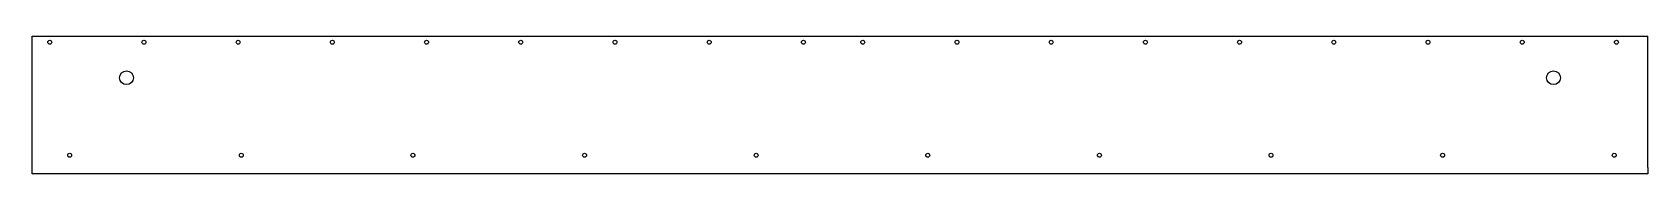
# Model space of a CAD drawing. Extents: x 0 to 103, y 0 to 9.
import ezdxf

# ---------------------------------------------------------------- set-up
doc = ezdxf.new("R2010")
doc.units = 0
doc.header["$LTSCALE"] = 1.21
doc.layers.get('0').update_dxf_attribs({"linetype": 'CONTINUOUS'})
doc.layers.add('DTM_AXES', color=7, linetype='CONTINUOUS')
doc.layers.add('DTM_SURFS', color=7, linetype='CONTINUOUS')

msp = doc.modelspace()

# ---------------------------------------------------------------- linework, layer by layer
at = {"color": 3, "linetype": 'CONTINUOUS'}
for p, q in [((0, 0.47), (0, 1.84)), ((102.88, 0.47), (102.88, 1.84)), ((0, 0), (0, 0.4)), ((102.88, 0), (0, 0)), ((102.88, 0.4), (102.88, 0))]:
    msp.add_line(p, q, dxfattribs=at)
at = {"layer": 'DTM_AXES', "color": 3, "linetype": 'CONTINUOUS'}
for p, q in [((0, 3.64), (0, 3.71)), ((102.88, 3.64), (102.88, 3.71)), ((0, 2.31), (0, 2.38)), ((102.88, 2.31), (102.88, 2.38)), ((0, 1.84), (0, 1.92)), ((102.88, 1.84), (102.88, 1.92)), ((0, 0.4), (0, 0.47)), ((102.88, 0.4), (102.88, 0.47))]:
    msp.add_line(p, q, dxfattribs=at)
for centre, radius in [((1.11, 8.38), 0.125), ((7.11, 8.38), 0.125), ((13.11, 8.38), 0.125), ((19.11, 8.38), 0.125), ((25.11, 8.38), 0.125), ((31.11, 8.38), 0.125), ((37.11, 8.38), 0.125), ((43.11, 8.38), 0.125), ((49.11, 8.38), 0.125), ((52.89, 8.38), 0.125), ((58.89, 8.38), 0.125), ((64.89, 8.38), 0.125), ((70.89, 8.38), 0.125), ((76.89, 8.38), 0.125), ((82.89, 8.38), 0.125), ((88.89, 8.38), 0.125), ((94.89, 8.38), 0.125), ((100.89, 8.38), 0.125), ((6, 6.12), 0.438), ((96.88, 6.12), 0.438), ((2.38, 1.18), 0.125), ((13.31, 1.18), 0.125), ((24.24, 1.18), 0.125), ((35.17, 1.18), 0.125), ((46.1, 1.18), 0.125), ((57.03, 1.18), 0.125), ((67.96, 1.18), 0.125), ((78.89, 1.18), 0.125), ((89.82, 1.18), 0.125), ((100.75, 1.18), 0.125)]:
    msp.add_circle(centre, radius, dxfattribs=at)
at = {"layer": 'DTM_SURFS', "color": 3, "linetype": 'CONTINUOUS'}
for p, q in [((0, 3.71), (0, 8.76)), ((0, 8.76), (102.88, 8.76)), ((102.88, 3.71), (102.88, 8.76)), ((0, 2.38), (0, 3.64)), ((102.88, 2.38), (102.88, 3.64)), ((0, 1.92), (0, 2.31)), ((102.88, 1.92), (102.88, 2.31))]:
    msp.add_line(p, q, dxfattribs=at)

doc.saveas('drawing.dxf')
